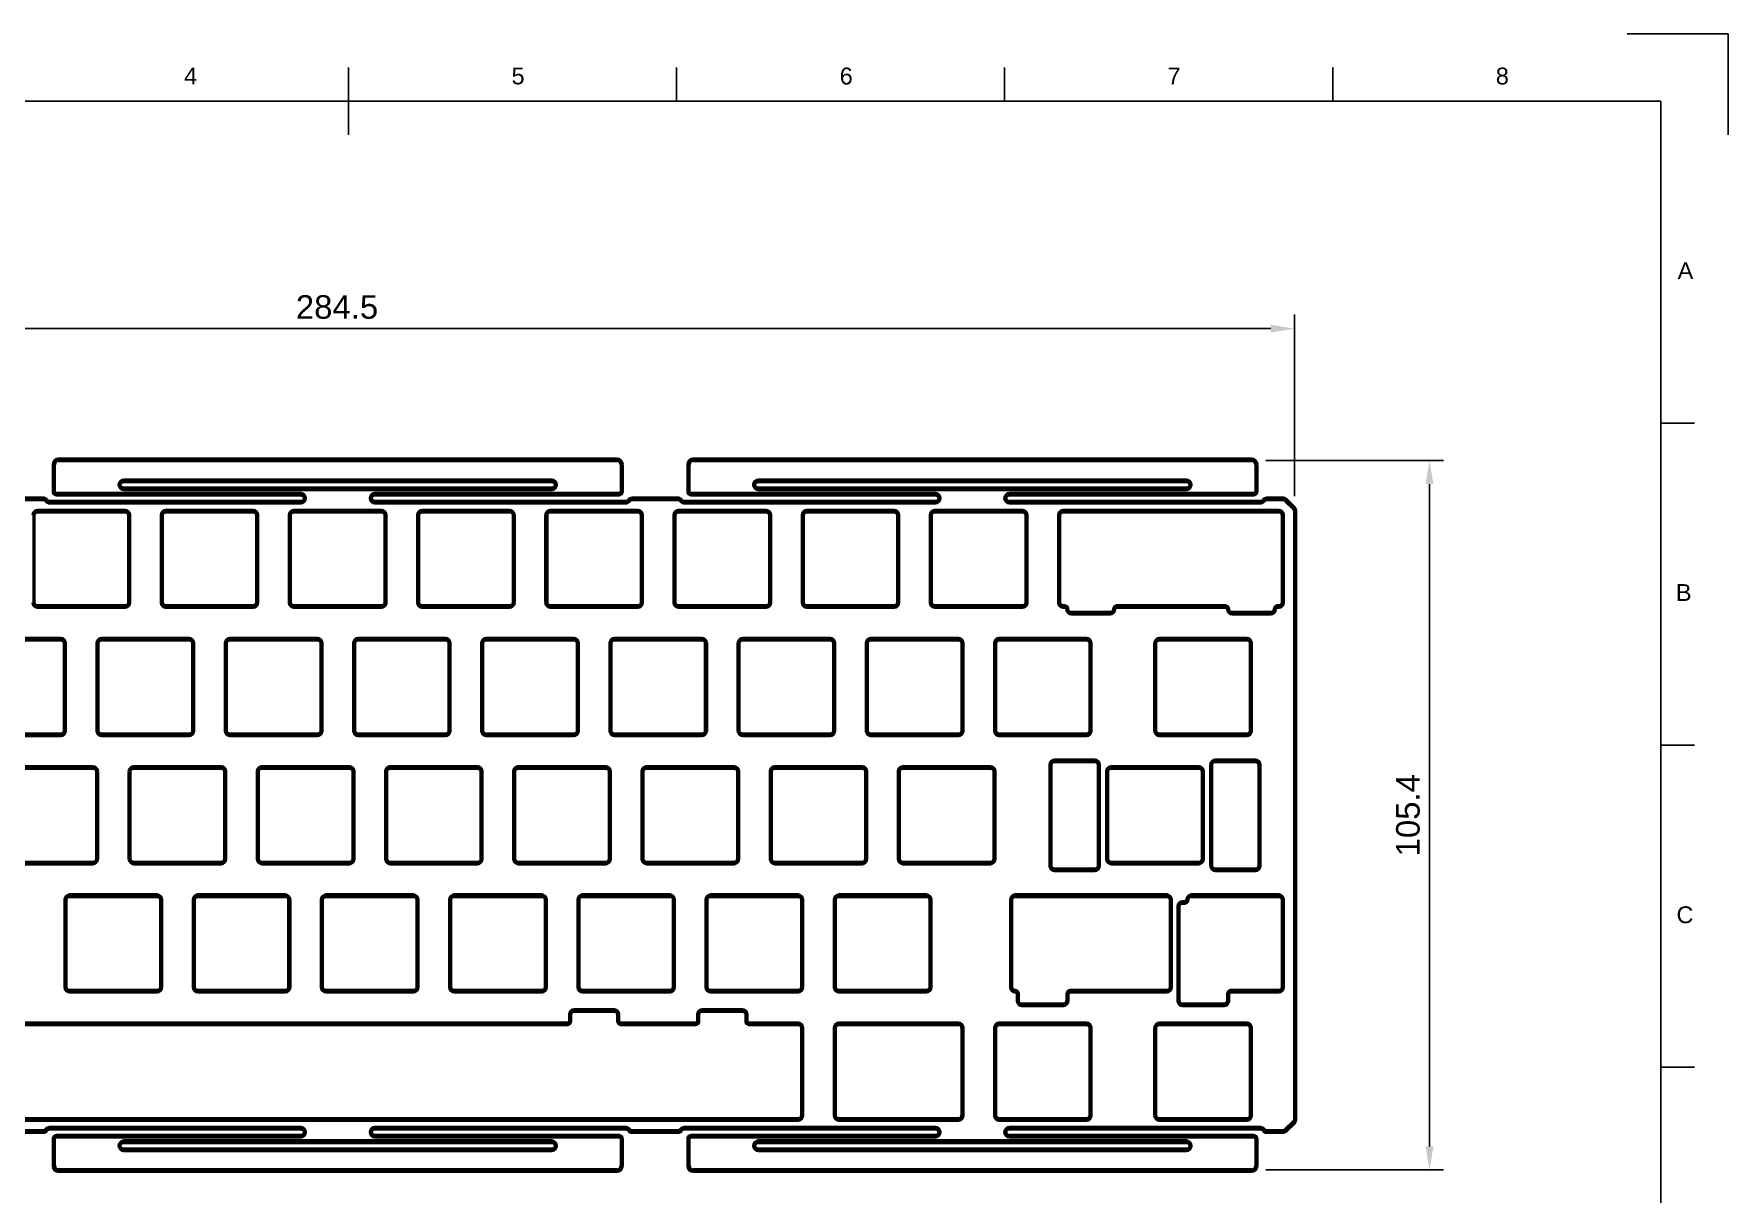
# Model space of a CAD drawing. Header units: millimetres. Extents: x 0 to 420, y 0 to 594.
# Drawn here: x 168.3 to 420, y 421.6 to 594 of the extents above; entities that cross this region are included whole.
import ezdxf

# ---------------------------------------------------------------- set-up
doc = ezdxf.new("R2010")
doc.units = ezdxf.units.MM
doc.header["$LTSCALE"] = 0.75
for name, color, linetype, lineweight in [('BORDER', 7, 'Continuous', 25), ('FD_Dimensions', 7, 'Continuous', 25), ('Visible', 7, 'Continuous', 50)]:
    doc.layers.add(name, color=color, linetype=linetype, lineweight=lineweight)
doc.styles.get("Standard").update_dxf_attribs({"font": 'arial.ttf'})
doc.dimstyles.new('Dim-ISO-25', dxfattribs={"dimtxt": 3.5, "dimasz": 3.5, "dimexe": 2.1, "dimexo": 2.1, "dimgap": 1.4, "dimtad": 1, "dimdsep": 46, "dimtxsty": 'Standard', "dimcen": 0, "dimazin": 2, "dimtp": 0.1, "dimtm": 0.1, "dimtfac": 0.714286, "dimtmove": 0, "dimatfit": 3, "dimfxl": 1, "dimarcsym": 0})

# ---------------------------------------------------------------- blocks, each defined once
blk = doc.blocks.new('ISO_A2(P)_SHEET')
for p, q in [((420, 594), (405, 594)), ((420, 594), (420, 579)), ((215, 579), (215, 589)), ((263.75, 584), (263.75, 589)), ((312.5, 584), (312.5, 589)), ((361.25, 584), (361.25, 589)), ((20, 584), (410, 584)), ((410, 584), (410, 10)), ((410, 536.17), (415, 536.17)), ((410, 488.33), (415, 488.33)), ((410, 440.5), (415, 440.5))]:
    blk.add_line(p, q)
for s, p in [('4', (190.58, 586.5)), ('5', (239.23, 586.5)), ('6', (287.99, 586.49)), ('7', (336.71, 586.5)), ('8', (385.48, 586.49)), ('A', (412.5, 557.58)), ('B', (412.24, 509.75)), ('C', (412.33, 461.87))]:
    blk.add_text(s, height=2.5).set_placement(p)
blk = doc.blocks.new('*D8')
at = {"layer": 'Defpoints', "color": 0, "transparency": 16777216}
for p in [(349.2, 530.61), (349.2, 425.21), (375.63, 425.21)]:
    blk.add_point(p, dxfattribs=at)
at = {"layer": 'FD_Dimensions', "color": 0, "lineweight": -2, "transparency": 16777216}
for p, q in [((351.3, 530.61), (377.73, 530.61)), ((375.63, 527.11), (375.63, 428.71)), ((351.3, 425.21), (377.73, 425.21))]:
    blk.add_line(p, q, dxfattribs=at)
at = {"layer": 'FD_Dimensions', "color": 0, "transparency": 16777216}
for points in [[(375.04, 527.11), (376.21, 527.11), (375.63, 530.61)], [(375.04, 428.71), (376.21, 428.71), (375.63, 425.21)]]:
    blk.add_solid(points, dxfattribs=at)
at = {"layer": 'FD_Dimensions', "color": 0, "transparency": 16777216, "insert": (372.44, 477.91), "char_height": 3.5, "attachment_point": 5, "rotation": 90}
blk.add_mtext('105.4', dxfattribs=at)
blk = doc.blocks.new('*D9')
at = {"layer": 'Defpoints', "color": 0, "transparency": 16777216}
for p in [(71.05, 550.21), (71.05, 523.2), (355.55, 523.2)]:
    blk.add_point(p, dxfattribs=at)
at = {"layer": 'FD_Dimensions', "color": 0, "lineweight": -2, "transparency": 16777216}
for p, q in [((71.05, 525.3), (71.05, 552.31)), ((355.55, 525.3), (355.55, 552.31)), ((352.05, 550.21), (74.55, 550.21))]:
    blk.add_line(p, q, dxfattribs=at)
at = {"layer": 'FD_Dimensions', "color": 0, "transparency": 16777216}
for points in [[(74.55, 550.79), (74.55, 549.63), (71.05, 550.21)], [(352.05, 550.79), (352.05, 549.63), (355.55, 550.21)]]:
    blk.add_solid(points, dxfattribs=at)
at = {"layer": 'FD_Dimensions', "color": 0, "transparency": 16777216, "insert": (213.3, 553.4), "char_height": 3.5, "attachment_point": 5}
blk.add_mtext('284.5', dxfattribs=at)

msp = doc.modelspace()

# ---------------------------------------------------------------- linework, layer by layer
at = {"layer": 'Visible'}
for p, q in [((171.102, 530.009), (171.102, 526.009)), ((171.302, 526.009), (171.302, 530.009)), ((254.902, 530.809), (171.902, 530.809)), ((171.902, 530.609), (254.902, 530.609)), ((255.502, 530.009), (255.502, 526.009)), ((255.702, 526.009), (255.702, 530.009)), ((265.403, 530.009), (265.403, 526.009)), ((265.603, 526.009), (265.603, 530.009)), ((349.202, 530.809), (266.203, 530.809)), ((266.203, 530.609), (349.202, 530.609)), ((349.802, 530.009), (349.802, 526.009)), ((350.002, 526.009), (350.002, 530.009)), ((245.202, 527.709), (181.602, 527.709)), ((181.602, 527.509), (245.202, 527.509)), ((245.202, 526.509), (181.602, 526.509)), ((181.602, 526.309), (245.202, 526.309)), ((339.502, 527.709), (275.903, 527.709)), ((275.903, 527.509), (339.502, 527.509)), ((339.502, 526.509), (275.903, 526.509)), ((275.903, 526.309), (339.502, 526.309)), ((169.736, 525.009), (162.767, 525.009)), ((162.767, 524.809), (169.736, 524.809)), ((207.902, 524.509), (170.602, 524.509)), ((170.602, 524.309), (207.902, 524.309)), ((207.902, 525.709), (171.602, 525.709)), ((171.602, 525.509), (207.902, 525.509)), ((255.202, 525.709), (218.902, 525.709)), ((218.902, 525.509), (255.202, 525.509)), ((256.202, 524.509), (218.902, 524.509)), ((218.902, 524.309), (256.202, 524.309)), ((264.037, 525.009), (257.068, 525.009)), ((257.068, 524.809), (264.037, 524.809)), ((302.203, 524.509), (264.903, 524.509)), ((264.903, 524.309), (302.203, 524.309)), ((302.203, 525.709), (265.903, 525.709)), ((265.903, 525.509), (302.203, 525.509)), ((349.502, 525.709), (313.203, 525.709)), ((313.203, 525.509), (349.502, 525.509)), ((350.502, 524.509), (313.203, 524.509)), ((313.203, 524.309), (350.502, 524.309)), ((353.945, 525.009), (351.369, 525.009)), ((351.369, 524.809), (353.945, 524.809)), ((354.157, 524.721), (355.464, 523.414)), ((355.605, 523.555), (354.298, 524.863)), ((168.302, 509.509), (168.302, 522.509)), ((181.802, 523.209), (168.802, 523.209)), ((168.802, 523.009), (181.802, 523.009)), ((182.302, 522.509), (182.302, 509.509)), ((182.502, 509.509), (182.502, 522.509)), ((187.152, 522.509), (187.152, 509.509)), ((187.352, 509.509), (187.352, 522.509)), ((200.852, 523.209), (187.852, 523.209)), ((187.852, 523.009), (200.852, 523.009)), ((201.352, 522.509), (201.352, 509.509)), ((201.552, 509.509), (201.552, 522.509)), ((206.202, 522.509), (206.202, 509.509)), ((206.402, 509.509), (206.402, 522.509)), ((219.902, 523.209), (206.902, 523.209)), ((206.902, 523.009), (219.902, 523.009)), ((220.402, 522.509), (220.402, 509.509)), ((220.602, 509.509), (220.602, 522.509)), ((225.252, 522.509), (225.252, 509.509)), ((225.452, 509.509), (225.452, 522.509)), ((238.952, 523.209), (225.952, 523.209)), ((225.952, 523.009), (238.952, 523.009)), ((239.452, 522.509), (239.452, 509.509)), ((239.652, 509.509), (239.652, 522.509)), ((244.302, 522.509), (244.302, 509.509)), ((244.502, 509.509), (244.502, 522.509)), ((258.002, 523.209), (245.002, 523.209)), ((245.002, 523.009), (258.002, 523.009)), ((258.502, 522.509), (258.502, 509.509)), ((258.702, 509.509), (258.702, 522.509)), ((263.352, 522.509), (263.352, 509.509)), ((263.552, 509.509), (263.552, 522.509)), ((277.052, 523.209), (264.052, 523.209)), ((264.052, 523.009), (277.052, 523.009)), ((277.552, 522.509), (277.552, 509.509)), ((277.752, 509.509), (277.752, 522.509)), ((282.402, 522.509), (282.402, 509.509)), ((282.602, 509.509), (282.602, 522.509)), ((296.102, 523.209), (283.102, 523.209)), ((283.102, 523.009), (296.102, 523.009)), ((296.602, 522.509), (296.602, 509.509)), ((296.802, 509.509), (296.802, 522.509)), ((301.452, 522.509), (301.452, 509.509)), ((301.652, 509.509), (301.652, 522.509)), ((315.152, 523.209), (302.152, 523.209)), ((302.152, 523.009), (315.152, 523.009)), ((315.652, 522.509), (315.652, 509.509)), ((315.852, 509.509), (315.852, 522.509)), ((320.502, 522.509), (320.502, 509.509)), ((320.702, 509.509), (320.702, 522.509)), ((353.252, 523.209), (321.202, 523.209)), ((321.202, 523.009), (353.252, 523.009)), ((353.752, 522.509), (353.752, 509.509)), ((353.952, 509.509), (353.952, 522.509)), ((355.552, 523.202), (355.552, 432.616)), ((355.752, 432.616), (355.752, 523.202)), ((181.802, 509.009), (168.802, 509.009)), ((168.802, 508.809), (181.802, 508.809)), ((200.852, 509.009), (187.852, 509.009)), ((187.852, 508.809), (200.852, 508.809)), ((219.902, 509.009), (206.902, 509.009)), ((206.902, 508.809), (219.902, 508.809)), ((238.952, 509.009), (225.952, 509.009)), ((225.952, 508.809), (238.952, 508.809)), ((258.002, 509.009), (245.002, 509.009)), ((245.002, 508.809), (258.002, 508.809)), ((277.052, 509.009), (264.052, 509.009)), ((264.052, 508.809), (277.052, 508.809)), ((296.102, 509.009), (283.102, 509.009)), ((283.102, 508.809), (296.102, 508.809)), ((315.152, 509.009), (302.152, 509.009)), ((302.152, 508.809), (315.152, 508.809)), ((321.414, 509.009), (321.202, 509.009)), ((321.202, 508.809), (321.414, 508.809)), ((345.29, 509.009), (329.164, 509.009)), ((329.164, 508.809), (345.29, 508.809)), ((353.252, 509.009), (353.04, 509.009)), ((353.04, 508.809), (353.252, 508.809)), ((328.164, 508.009), (322.414, 508.009)), ((322.414, 507.809), (328.164, 507.809)), ((352.04, 508.009), (346.29, 508.009)), ((346.29, 507.809), (352.04, 507.809)), ((172.277, 504.159), (159.277, 504.159)), ((159.277, 503.959), (172.277, 503.959)), ((191.327, 504.159), (178.327, 504.159)), ((178.327, 503.959), (191.327, 503.959)), ((210.377, 504.159), (197.377, 504.159)), ((197.377, 503.959), (210.377, 503.959)), ((229.427, 504.159), (216.427, 504.159)), ((216.427, 503.959), (229.427, 503.959)), ((248.477, 504.159), (235.477, 504.159)), ((235.477, 503.959), (248.477, 503.959)), ((267.527, 504.159), (254.527, 504.159)), ((254.527, 503.959), (267.527, 503.959)), ((286.577, 504.159), (273.577, 504.159)), ((273.577, 503.959), (286.577, 503.959)), ((305.627, 504.159), (292.627, 504.159)), ((292.627, 503.959), (305.627, 503.959)), ((324.677, 504.159), (311.677, 504.159)), ((311.677, 503.959), (324.677, 503.959)), ((348.489, 504.159), (335.489, 504.159)), ((335.489, 503.959), (348.489, 503.959)), ((172.777, 503.459), (172.777, 490.459)), ((172.977, 490.459), (172.977, 503.459)), ((177.627, 503.459), (177.627, 490.459)), ((177.827, 490.459), (177.827, 503.459)), ((191.827, 503.459), (191.827, 490.459)), ((192.027, 490.459), (192.027, 503.459)), ((196.677, 503.459), (196.677, 490.459)), ((196.877, 490.459), (196.877, 503.459)), ((210.877, 503.459), (210.877, 490.459)), ((211.077, 490.459), (211.077, 503.459)), ((215.727, 503.459), (215.727, 490.459)), ((215.927, 490.459), (215.927, 503.459)), ((229.927, 503.459), (229.927, 490.459)), ((230.127, 490.459), (230.127, 503.459)), ((234.777, 503.459), (234.777, 490.459)), ((234.977, 490.459), (234.977, 503.459)), ((248.977, 503.459), (248.977, 490.459)), ((249.177, 490.459), (249.177, 503.459)), ((253.827, 503.459), (253.827, 490.459)), ((254.027, 490.459), (254.027, 503.459)), ((268.027, 503.459), (268.027, 490.459)), ((268.227, 490.459), (268.227, 503.459)), ((272.877, 503.459), (272.877, 490.459)), ((273.077, 490.459), (273.077, 503.459)), ((287.077, 503.459), (287.077, 490.459)), ((287.277, 490.459), (287.277, 503.459)), ((291.927, 503.459), (291.927, 490.459)), ((292.127, 490.459), (292.127, 503.459)), ((306.127, 503.459), (306.127, 490.459)), ((306.327, 490.459), (306.327, 503.459)), ((310.977, 503.459), (310.977, 490.459)), ((311.177, 490.459), (311.177, 503.459)), ((325.177, 503.459), (325.177, 490.459)), ((325.377, 490.459), (325.377, 503.459)), ((334.789, 503.459), (334.789, 490.459)), ((334.989, 490.459), (334.989, 503.459)), ((348.989, 503.459), (348.989, 490.459)), ((349.189, 490.459), (349.189, 503.459)), ((172.277, 489.959), (159.277, 489.959)), ((159.277, 489.759), (172.277, 489.759)), ((191.327, 489.959), (178.327, 489.959)), ((178.327, 489.759), (191.327, 489.759)), ((210.377, 489.959), (197.377, 489.959)), ((197.377, 489.759), (210.377, 489.759)), ((229.427, 489.959), (216.427, 489.959)), ((216.427, 489.759), (229.427, 489.759)), ((248.477, 489.959), (235.477, 489.959)), ((235.477, 489.759), (248.477, 489.759)), ((267.527, 489.959), (254.527, 489.959)), ((254.527, 489.759), (267.527, 489.759)), ((286.577, 489.959), (273.577, 489.959)), ((273.577, 489.759), (286.577, 489.759)), ((305.627, 489.959), (292.627, 489.959)), ((292.627, 489.759), (305.627, 489.759)), ((324.677, 489.959), (311.677, 489.959)), ((311.677, 489.759), (324.677, 489.759)), ((348.489, 489.959), (335.489, 489.959)), ((335.489, 489.759), (348.489, 489.759)), ((325.883, 486.109), (319.933, 486.109)), ((319.933, 485.909), (325.883, 485.909)), ((349.759, 486.109), (343.809, 486.109)), ((343.809, 485.909), (349.759, 485.909)), ((177.039, 485.109), (164.039, 485.109)), ((164.039, 484.909), (177.039, 484.909)), ((177.539, 484.409), (177.539, 471.409)), ((177.739, 471.409), (177.739, 484.409)), ((182.389, 484.409), (182.389, 471.409)), ((182.589, 471.409), (182.589, 484.409)), ((196.089, 485.109), (183.089, 485.109)), ((183.089, 484.909), (196.089, 484.909)), ((196.589, 484.409), (196.589, 471.409)), ((196.789, 471.409), (196.789, 484.409)), ((201.439, 484.409), (201.439, 471.409)), ((201.639, 471.409), (201.639, 484.409)), ((215.139, 485.109), (202.139, 485.109)), ((202.139, 484.909), (215.139, 484.909)), ((215.639, 484.409), (215.639, 471.409)), ((215.839, 471.409), (215.839, 484.409)), ((220.489, 484.409), (220.489, 471.409)), ((220.689, 471.409), (220.689, 484.409)), ((234.189, 485.109), (221.189, 485.109)), ((221.189, 484.909), (234.189, 484.909)), ((234.689, 484.409), (234.689, 471.409)), ((234.889, 471.409), (234.889, 484.409)), ((239.539, 484.409), (239.539, 471.409)), ((239.739, 471.409), (239.739, 484.409)), ((253.239, 485.109), (240.239, 485.109)), ((240.239, 484.909), (253.239, 484.909)), ((253.739, 484.409), (253.739, 471.409)), ((253.939, 471.409), (253.939, 484.409)), ((258.589, 484.409), (258.589, 471.409)), ((258.789, 471.409), (258.789, 484.409)), ((272.289, 485.109), (259.289, 485.109)), ((259.289, 484.909), (272.289, 484.909)), ((272.789, 484.409), (272.789, 471.409)), ((272.989, 471.409), (272.989, 484.409)), ((277.639, 484.409), (277.639, 471.409)), ((277.839, 471.409), (277.839, 484.409)), ((291.339, 485.109), (278.339, 485.109)), ((278.339, 484.909), (291.339, 484.909)), ((291.839, 484.409), (291.839, 471.409)), ((292.039, 471.409), (292.039, 484.409)), ((296.689, 484.409), (296.689, 471.409)), ((296.889, 471.409), (296.889, 484.409)), ((310.389, 485.109), (297.389, 485.109)), ((297.389, 484.909), (310.389, 484.909)), ((310.889, 484.409), (310.889, 471.409)), ((311.089, 471.409), (311.089, 484.409)), ((319.233, 485.409), (319.233, 470.409)), ((319.433, 470.409), (319.433, 485.409)), ((326.383, 485.409), (326.383, 470.409)), ((326.583, 470.409), (326.583, 485.409)), ((327.646, 484.409), (327.646, 471.409)), ((327.846, 471.409), (327.846, 484.409)), ((341.346, 485.109), (328.346, 485.109)), ((328.346, 484.909), (341.346, 484.909)), ((341.846, 484.409), (341.846, 471.409)), ((342.046, 471.409), (342.046, 484.409)), ((343.109, 485.409), (343.109, 470.409)), ((343.309, 470.409), (343.309, 485.409)), ((350.259, 485.409), (350.259, 470.409)), ((350.459, 470.409), (350.459, 485.409)), ((177.039, 470.909), (164.039, 470.909)), ((196.089, 470.909), (183.089, 470.909)), ((215.139, 470.909), (202.139, 470.909)), ((234.189, 470.909), (221.189, 470.909)), ((253.239, 470.909), (240.239, 470.909)), ((272.289, 470.909), (259.289, 470.909)), ((291.339, 470.909), (278.339, 470.909)), ((310.389, 470.909), (297.389, 470.909)), ((341.346, 470.909), (328.346, 470.909)), ((164.039, 470.709), (177.039, 470.709)), ((183.089, 470.709), (196.089, 470.709)), ((202.139, 470.709), (215.139, 470.709)), ((221.189, 470.709), (234.189, 470.709)), ((240.239, 470.709), (253.239, 470.709)), ((259.289, 470.709), (272.289, 470.709)), ((278.339, 470.709), (291.339, 470.709)), ((297.389, 470.709), (310.389, 470.709)), ((325.883, 469.909), (319.933, 469.909)), ((319.933, 469.709), (325.883, 469.709)), ((328.346, 470.709), (341.346, 470.709)), ((349.759, 469.909), (343.809, 469.909)), ((343.809, 469.709), (349.759, 469.709)), ((186.564, 466.059), (173.564, 466.059)), ((173.564, 465.859), (186.564, 465.859)), ((205.614, 466.059), (192.614, 466.059)), ((192.614, 465.859), (205.614, 465.859)), ((224.664, 466.059), (211.664, 466.059)), ((211.664, 465.859), (224.664, 465.859)), ((243.714, 466.059), (230.714, 466.059)), ((230.714, 465.859), (243.714, 465.859)), ((262.764, 466.059), (249.764, 466.059)), ((249.764, 465.859), (262.764, 465.859)), ((281.814, 466.059), (268.814, 466.059)), ((268.814, 465.859), (281.814, 465.859)), ((300.864, 466.059), (287.864, 466.059)), ((287.864, 465.859), (300.864, 465.859)), ((336.583, 466.059), (314.058, 466.059)), ((314.058, 465.859), (336.583, 465.859)), ((353.252, 466.059), (340.252, 466.059)), ((340.252, 465.859), (353.252, 465.859)), ((172.864, 465.359), (172.864, 452.359)), ((173.064, 452.359), (173.064, 465.359)), ((187.064, 465.359), (187.064, 452.359)), ((187.264, 452.359), (187.264, 465.359)), ((191.914, 465.359), (191.914, 452.359)), ((192.114, 452.359), (192.114, 465.359)), ((206.114, 465.359), (206.114, 452.359)), ((206.314, 452.359), (206.314, 465.359)), ((210.964, 465.359), (210.964, 452.359)), ((211.164, 452.359), (211.164, 465.359)), ((225.164, 465.359), (225.164, 452.359)), ((225.364, 452.359), (225.364, 465.359)), ((230.014, 465.359), (230.014, 452.359)), ((230.214, 452.359), (230.214, 465.359)), ((244.214, 465.359), (244.214, 452.359)), ((244.414, 452.359), (244.414, 465.359)), ((249.064, 465.359), (249.064, 452.359)), ((249.264, 452.359), (249.264, 465.359)), ((263.264, 465.359), (263.264, 452.359)), ((263.464, 452.359), (263.464, 465.359)), ((268.114, 465.359), (268.114, 452.359)), ((268.314, 452.359), (268.314, 465.359)), ((282.314, 465.359), (282.314, 452.359)), ((282.514, 452.359), (282.514, 465.359)), ((287.164, 465.359), (287.164, 452.359)), ((287.364, 452.359), (287.364, 465.359)), ((301.364, 465.359), (301.364, 452.359)), ((301.564, 452.359), (301.564, 465.359)), ((313.358, 465.359), (313.358, 452.359)), ((313.558, 452.359), (313.558, 465.359)), ((337.083, 465.359), (337.083, 452.359)), ((337.283, 452.359), (337.283, 465.359)), ((338.221, 464.359), (338.221, 450.359)), ((338.421, 450.359), (338.421, 464.359)), ((339.252, 465.059), (338.921, 465.059)), ((338.921, 464.859), (339.252, 464.859)), ((353.752, 465.359), (353.752, 452.359)), ((353.952, 452.359), (353.952, 465.359)), ((186.564, 451.859), (173.564, 451.859)), ((173.564, 451.659), (186.564, 451.659)), ((205.614, 451.859), (192.614, 451.859)), ((192.614, 451.659), (205.614, 451.659)), ((224.664, 451.859), (211.664, 451.859)), ((211.664, 451.659), (224.664, 451.659)), ((243.714, 451.859), (230.714, 451.859)), ((230.714, 451.659), (243.714, 451.659)), ((262.764, 451.859), (249.764, 451.859)), ((249.764, 451.659), (262.764, 451.659)), ((281.814, 451.859), (268.814, 451.859)), ((268.814, 451.659), (281.814, 451.659)), ((300.864, 451.859), (287.864, 451.859)), ((287.864, 451.659), (300.864, 451.659)), ((314.345, 451.359), (314.345, 450.359)), ((314.545, 450.359), (314.545, 451.359)), ((321.745, 451.359), (321.745, 450.359)), ((321.945, 450.359), (321.945, 451.359)), ((336.583, 451.859), (322.245, 451.859)), ((322.245, 451.659), (336.583, 451.659)), ((345.621, 451.359), (345.621, 450.359)), ((345.821, 450.359), (345.821, 451.359)), ((353.252, 451.859), (346.121, 451.859)), ((346.121, 451.659), (353.252, 451.659)), ((247.827, 448.309), (247.827, 447.309)), ((248.027, 447.309), (248.027, 448.309)), ((254.477, 449.009), (248.527, 449.009)), ((248.527, 448.809), (254.477, 448.809)), ((254.977, 448.309), (254.977, 447.309)), ((255.177, 447.309), (255.177, 448.309)), ((266.877, 448.309), (266.877, 447.309)), ((267.077, 447.309), (267.077, 448.309)), ((273.527, 449.009), (267.577, 449.009)), ((267.577, 448.809), (273.527, 448.809)), ((274.027, 448.309), (274.027, 447.309)), ((274.227, 447.309), (274.227, 448.309)), ((321.245, 449.859), (315.045, 449.859)), ((315.045, 449.659), (321.245, 449.659)), ((345.121, 449.859), (338.921, 449.859)), ((338.921, 449.659), (345.121, 449.659)), ((247.527, 447.009), (160.227, 447.009)), ((160.227, 446.809), (247.527, 446.809)), ((266.577, 447.009), (255.477, 447.009)), ((255.477, 446.809), (266.577, 446.809)), ((281.814, 447.009), (274.527, 447.009)), ((274.527, 446.809), (281.814, 446.809)), ((282.314, 446.309), (282.314, 433.309)), ((282.514, 433.309), (282.514, 446.309)), ((287.164, 446.309), (287.164, 433.309)), ((287.364, 433.309), (287.364, 446.309)), ((305.627, 447.009), (287.864, 447.009)), ((287.864, 446.809), (305.627, 446.809)), ((306.127, 446.309), (306.127, 433.309)), ((306.327, 433.309), (306.327, 446.309)), ((310.977, 446.309), (310.977, 433.309)), ((311.177, 433.309), (311.177, 446.309)), ((324.677, 447.009), (311.677, 447.009)), ((311.677, 446.809), (324.677, 446.809)), ((325.177, 446.309), (325.177, 433.309)), ((325.377, 433.309), (325.377, 446.309)), ((334.789, 446.309), (334.789, 433.309)), ((334.989, 433.309), (334.989, 446.309)), ((348.489, 447.009), (335.489, 447.009)), ((335.489, 446.809), (348.489, 446.809)), ((348.989, 446.309), (348.989, 433.309)), ((349.189, 433.309), (349.189, 446.309)), ((281.814, 432.809), (153.277, 432.809)), ((153.277, 432.609), (281.814, 432.609)), ((169.736, 431.009), (162.767, 431.009)), ((162.767, 430.809), (169.736, 430.809)), ((207.902, 431.509), (170.602, 431.509)), ((170.602, 431.309), (207.902, 431.309)), ((256.202, 431.509), (218.902, 431.509)), ((218.902, 431.309), (256.202, 431.309)), ((264.037, 431.009), (257.068, 431.009)), ((257.068, 430.809), (264.037, 430.809)), ((302.203, 431.509), (264.903, 431.509)), ((264.903, 431.309), (302.203, 431.309)), ((305.627, 432.809), (287.864, 432.809)), ((287.864, 432.609), (305.627, 432.609)), ((324.677, 432.809), (311.677, 432.809)), ((311.677, 432.609), (324.677, 432.609)), ((350.502, 431.509), (313.203, 431.509)), ((313.203, 431.309), (350.502, 431.309)), ((348.489, 432.809), (335.489, 432.809)), ((335.489, 432.609), (348.489, 432.609)), ((353.945, 431.009), (351.369, 431.009)), ((351.369, 430.809), (353.945, 430.809)), ((355.464, 432.404), (354.157, 431.097)), ((354.298, 430.955), (355.605, 432.263)), ((171.102, 429.809), (171.102, 425.809)), ((171.302, 425.809), (171.302, 429.809)), ((207.902, 430.309), (171.602, 430.309)), ((171.602, 430.109), (207.902, 430.109)), ((245.202, 429.509), (181.602, 429.509)), ((181.602, 429.309), (245.202, 429.309)), ((245.202, 428.309), (181.602, 428.309)), ((181.602, 428.109), (245.202, 428.109)), ((255.202, 430.309), (218.902, 430.309)), ((218.902, 430.109), (255.202, 430.109)), ((255.502, 429.809), (255.502, 425.809)), ((255.702, 425.809), (255.702, 429.809)), ((265.403, 429.809), (265.403, 425.809)), ((265.603, 425.809), (265.603, 429.809)), ((302.203, 430.309), (265.903, 430.309)), ((265.903, 430.109), (302.203, 430.109)), ((339.502, 429.509), (275.903, 429.509)), ((275.903, 429.309), (339.502, 429.309)), ((339.502, 428.309), (275.903, 428.309)), ((275.903, 428.109), (339.502, 428.109)), ((349.502, 430.309), (313.203, 430.309)), ((313.203, 430.109), (349.502, 430.109)), ((349.802, 429.809), (349.802, 425.809)), ((350.002, 425.809), (350.002, 429.809)), ((254.902, 425.209), (171.902, 425.209)), ((171.902, 425.009), (254.902, 425.009)), ((349.202, 425.209), (266.203, 425.209)), ((266.203, 425.009), (349.202, 425.009))]:
    msp.add_line(p, q, dxfattribs=at)
for centre, radius, start, end in [((171.902, 530.009), 0.8, 90, 180), ((171.902, 530.009), 0.6, 90, 180), ((254.902, 530.009), 0.8, 0, 90), ((254.902, 530.009), 0.6, 0, 90), ((266.203, 530.009), 0.8, 90, 180), ((266.203, 530.009), 0.6, 90, 180), ((349.202, 530.009), 0.8, 0, 90), ((349.202, 530.009), 0.6, 0, 90), ((181.602, 527.009), 0.7, 90, 270), ((245.202, 527.009), 0.7, 270, 90), ((275.903, 527.009), 0.7, 90, 270), ((339.502, 527.009), 0.7, 270, 90), ((169.736, 524.509), 0.5, 30, 90), ((170.602, 525.009), 0.7, 210, 270), ((171.602, 526.009), 0.5, 180, 270), ((207.902, 525.009), 0.7, 270, 90), ((218.902, 525.009), 0.7, 90, 270), ((255.202, 526.009), 0.5, 270, 0), ((256.202, 525.009), 0.7, 270, 330), ((257.068, 524.509), 0.5, 90, 150), ((264.037, 524.509), 0.5, 30, 90), ((264.903, 525.009), 0.7, 210, 270), ((265.903, 526.009), 0.5, 180, 270), ((302.203, 525.009), 0.7, 270, 90), ((313.203, 525.009), 0.7, 90, 270), ((349.502, 526.009), 0.5, 270, 0), ((350.502, 525.009), 0.7, 270, 330), ((351.369, 524.509), 0.5, 90, 150), ((353.945, 524.509), 0.5, 45, 90), ((353.945, 524.509), 0.3, 45, 90), ((168.802, 522.509), 0.7, 90, 180), ((181.802, 522.509), 0.7, 0, 90), ((187.852, 522.509), 0.7, 90, 180), ((200.852, 522.509), 0.7, 0, 90), ((206.902, 522.509), 0.7, 90, 180), ((219.902, 522.509), 0.7, 0, 90), ((225.952, 522.509), 0.7, 90, 180), ((238.952, 522.509), 0.7, 0, 90), ((245.002, 522.509), 0.7, 90, 180), ((258.002, 522.509), 0.7, 0, 90), ((264.052, 522.509), 0.7, 90, 180), ((277.052, 522.509), 0.7, 0, 90), ((283.102, 522.509), 0.7, 90, 180), ((296.102, 522.509), 0.7, 0, 90), ((302.152, 522.509), 0.7, 90, 180), ((315.152, 522.509), 0.7, 0, 90), ((321.202, 522.509), 0.7, 90, 180), ((353.252, 522.509), 0.7, 0, 90), ((355.252, 523.202), 0.3, 0, 45), ((355.252, 523.202), 0.5, 0, 45), ((168.802, 509.509), 0.7, 180, 270), ((181.802, 509.509), 0.7, 270, 0), ((187.852, 509.509), 0.7, 180, 270), ((200.852, 509.509), 0.7, 270, 0), ((206.902, 509.509), 0.7, 180, 270), ((219.902, 509.509), 0.7, 270, 0), ((225.952, 509.509), 0.7, 180, 270), ((238.952, 509.509), 0.7, 270, 0), ((245.002, 509.509), 0.7, 180, 270), ((258.002, 509.509), 0.7, 270, 0), ((264.052, 509.509), 0.7, 180, 270), ((277.052, 509.509), 0.7, 270, 0), ((283.102, 509.509), 0.7, 180, 270), ((296.102, 509.509), 0.7, 270, 0), ((302.152, 509.509), 0.7, 180, 270), ((315.152, 509.509), 0.7, 270, 0), ((321.202, 509.509), 0.7, 180, 270), ((321.414, 508.509), 0.5, 0, 90), ((329.164, 508.509), 0.5, 90, 180), ((345.29, 508.509), 0.5, 0, 90), ((353.04, 508.509), 0.5, 90, 180), ((353.252, 509.509), 0.7, 270, 0), ((322.414, 508.509), 0.7, 180, 270), ((328.164, 508.509), 0.7, 270, 0), ((346.29, 508.509), 0.7, 180, 270), ((352.04, 508.509), 0.7, 270, 0), ((172.277, 503.459), 0.7, 0, 90), ((178.327, 503.459), 0.7, 90, 180), ((191.327, 503.459), 0.7, 0, 90), ((197.377, 503.459), 0.7, 90, 180), ((210.377, 503.459), 0.7, 0, 90), ((216.427, 503.459), 0.7, 90, 180), ((229.427, 503.459), 0.7, 0, 90), ((235.477, 503.459), 0.7, 90, 180), ((248.477, 503.459), 0.7, 0, 90), ((254.527, 503.459), 0.7, 90, 180), ((267.527, 503.459), 0.7, 0, 90), ((273.577, 503.459), 0.7, 90, 180), ((286.577, 503.459), 0.7, 0, 90), ((292.627, 503.459), 0.7, 90, 180), ((305.627, 503.459), 0.7, 0, 90), ((311.677, 503.459), 0.7, 90, 180), ((324.677, 503.459), 0.7, 0, 90), ((335.489, 503.459), 0.7, 90, 180), ((348.489, 503.459), 0.7, 0, 90), ((172.277, 490.459), 0.7, 270, 0), ((178.327, 490.459), 0.7, 180, 270), ((191.327, 490.459), 0.7, 270, 0), ((197.377, 490.459), 0.7, 180, 270), ((210.377, 490.459), 0.7, 270, 0), ((216.427, 490.459), 0.7, 180, 270), ((229.427, 490.459), 0.7, 270, 0), ((235.477, 490.459), 0.7, 180, 270), ((248.477, 490.459), 0.7, 270, 0), ((254.527, 490.459), 0.7, 180, 270), ((267.527, 490.459), 0.7, 270, 0), ((273.577, 490.459), 0.7, 180, 270), ((286.577, 490.459), 0.7, 270, 0), ((292.627, 490.459), 0.7, 180, 270), ((305.627, 490.459), 0.7, 270, 0), ((311.677, 490.459), 0.7, 180, 270), ((324.677, 490.459), 0.7, 270, 0), ((335.489, 490.459), 0.7, 180, 270), ((348.489, 490.459), 0.7, 270, 0), ((319.933, 485.409), 0.7, 90, 180), ((325.883, 485.409), 0.7, 0, 90), ((343.809, 485.409), 0.7, 90, 180), ((349.759, 485.409), 0.7, 0, 90), ((177.039, 484.409), 0.7, 0, 90), ((183.089, 484.409), 0.7, 90, 180), ((196.089, 484.409), 0.7, 0, 90), ((202.139, 484.409), 0.7, 90, 180), ((215.139, 484.409), 0.7, 0, 90), ((221.189, 484.409), 0.7, 90, 180), ((234.189, 484.409), 0.7, 0, 90), ((240.239, 484.409), 0.7, 90, 180), ((253.239, 484.409), 0.7, 0, 90), ((259.289, 484.409), 0.7, 90, 180), ((272.289, 484.409), 0.7, 0, 90), ((278.339, 484.409), 0.7, 90, 180), ((291.339, 484.409), 0.7, 0, 90), ((297.389, 484.409), 0.7, 90, 180), ((310.389, 484.409), 0.7, 0, 90), ((328.346, 484.409), 0.7, 90, 180), ((341.346, 484.409), 0.7, 0, 90), ((177.039, 471.409), 0.7, 270, 0), ((183.089, 471.409), 0.7, 180, 270), ((196.089, 471.409), 0.7, 270, 0), ((202.139, 471.409), 0.7, 180, 270), ((215.139, 471.409), 0.7, 270, 0), ((221.189, 471.409), 0.7, 180, 270), ((234.189, 471.409), 0.7, 270, 0), ((240.239, 471.409), 0.7, 180, 270), ((253.239, 471.409), 0.7, 270, 0), ((259.289, 471.409), 0.7, 180, 270), ((272.289, 471.409), 0.7, 270, 0), ((278.339, 471.409), 0.7, 180, 270), ((291.339, 471.409), 0.7, 270, 0), ((297.389, 471.409), 0.7, 180, 270), ((310.389, 471.409), 0.7, 270, 0), ((328.346, 471.409), 0.7, 180, 270), ((341.346, 471.409), 0.7, 270, 0), ((319.933, 470.409), 0.7, 180, 270), ((325.883, 470.409), 0.7, 270, 0), ((343.809, 470.409), 0.7, 180, 270), ((349.759, 470.409), 0.7, 270, 0), ((173.564, 465.359), 0.7, 90, 180), ((186.564, 465.359), 0.7, 0, 90), ((192.614, 465.359), 0.7, 90, 180), ((205.614, 465.359), 0.7, 0, 90), ((211.664, 465.359), 0.7, 90, 180), ((224.664, 465.359), 0.7, 0, 90), ((230.714, 465.359), 0.7, 90, 180), ((243.714, 465.359), 0.7, 0, 90), ((249.764, 465.359), 0.7, 90, 180), ((262.764, 465.359), 0.7, 0, 90), ((268.814, 465.359), 0.7, 90, 180), ((281.814, 465.359), 0.7, 0, 90), ((287.864, 465.359), 0.7, 90, 180), ((300.864, 465.359), 0.7, 0, 90), ((314.058, 465.359), 0.7, 90, 180), ((336.583, 465.359), 0.7, 0, 90), ((340.252, 465.359), 0.7, 90, 180), ((353.252, 465.359), 0.7, 0, 90), ((338.921, 464.359), 0.7, 90, 180), ((339.252, 465.359), 0.5, 270, 0), ((173.564, 452.359), 0.7, 180, 270), ((186.564, 452.359), 0.7, 270, 0), ((192.614, 452.359), 0.7, 180, 270), ((205.614, 452.359), 0.7, 270, 0), ((211.664, 452.359), 0.7, 180, 270), ((224.664, 452.359), 0.7, 270, 0), ((230.714, 452.359), 0.7, 180, 270), ((243.714, 452.359), 0.7, 270, 0), ((249.764, 452.359), 0.7, 180, 270), ((262.764, 452.359), 0.7, 270, 0), ((268.814, 452.359), 0.7, 180, 270), ((281.814, 452.359), 0.7, 270, 0), ((287.864, 452.359), 0.7, 180, 270), ((300.864, 452.359), 0.7, 270, 0), ((314.058, 452.359), 0.7, 180, 269.25513), ((314.045, 451.359), 0.5, 0, 89.25513), ((322.245, 451.359), 0.5, 90, 180), ((336.583, 452.359), 0.7, 270, 0), ((346.121, 451.359), 0.5, 90, 180), ((353.252, 452.359), 0.7, 270, 0), ((248.527, 448.309), 0.7, 90, 180), ((254.477, 448.309), 0.7, 0, 90), ((267.577, 448.309), 0.7, 90, 180), ((273.527, 448.309), 0.7, 0, 90), ((315.045, 450.359), 0.7, 180, 270), ((321.245, 450.359), 0.7, 270, 0), ((338.921, 450.359), 0.7, 180, 270), ((345.121, 450.359), 0.7, 270, 0), ((247.527, 447.309), 0.5, 270, 0), ((255.477, 447.309), 0.5, 180, 270), ((266.577, 447.309), 0.5, 270, 0), ((274.527, 447.309), 0.5, 180, 270), ((281.814, 446.309), 0.7, 0, 90), ((287.864, 446.309), 0.7, 90, 180), ((305.627, 446.309), 0.7, 0, 90), ((305.627, 446.309), 0.5, 0, 90), ((311.677, 446.309), 0.7, 90, 180), ((324.677, 446.309), 0.7, 0, 90), ((335.489, 446.309), 0.7, 90, 180), ((348.489, 446.309), 0.7, 0, 90), ((281.814, 433.309), 0.7, 270, 0), ((287.864, 433.309), 0.7, 180, 270), ((305.627, 433.309), 0.5, 270, 0), ((305.627, 433.309), 0.7, 270, 0), ((311.677, 433.309), 0.7, 180, 270), ((324.677, 433.309), 0.7, 270, 0), ((335.489, 433.309), 0.7, 180, 270), ((348.489, 433.309), 0.7, 270, 0), ((169.736, 431.309), 0.5, 270, 330), ((170.602, 430.809), 0.7, 90, 150), ((207.902, 430.809), 0.7, 270, 90), ((218.902, 430.809), 0.7, 90, 270), ((256.202, 430.809), 0.7, 30, 90), ((257.068, 431.309), 0.5, 210, 270), ((264.037, 431.309), 0.5, 270, 330), ((264.903, 430.809), 0.7, 90, 150), ((302.203, 430.809), 0.7, 270, 90), ((313.203, 430.809), 0.7, 90, 270), ((350.502, 430.809), 0.7, 30, 90), ((351.369, 431.309), 0.5, 210, 270), ((353.945, 431.309), 0.3, 270, 315), ((353.945, 431.309), 0.5, 270, 315), ((355.252, 432.616), 0.3, 315, 0), ((355.252, 432.616), 0.5, 315, 0), ((171.602, 429.809), 0.5, 90, 180), ((181.602, 428.809), 0.7, 90, 270), ((245.202, 428.809), 0.7, 270, 90), ((255.202, 429.809), 0.5, 0, 90), ((265.903, 429.809), 0.5, 90, 180), ((275.903, 428.809), 0.7, 90, 270), ((339.502, 428.809), 0.7, 270, 90), ((349.502, 429.809), 0.5, 360, 90), ((171.902, 425.809), 0.8, 180, 270), ((171.902, 425.809), 0.6, 180, 270), ((254.902, 425.809), 0.6, 270, 0), ((254.902, 425.809), 0.8, 270, 0), ((266.203, 425.809), 0.8, 180, 270), ((266.203, 425.809), 0.6, 180, 270), ((349.202, 425.809), 0.6, 270, 0), ((349.202, 425.809), 0.8, 270, 0)]:
    msp.add_arc(centre, radius, start, end, dxfattribs=at)
at = {"layer": 'Visible', "extrusion": (0, 0, -1)}
for centre, radius, start, end in [((-181.602, 527.009), 0.5, 270, 90), ((-245.202, 527.009), 0.5, 90, 270), ((-275.903, 527.009), 0.5, 270, 90), ((-339.502, 527.009), 0.5, 90, 270), ((-169.736, 524.509), 0.3, 90, 150), ((-170.602, 525.009), 0.5, 270, 330), ((-171.602, 526.009), 0.3, 270, 0), ((-207.902, 525.009), 0.5, 90, 270), ((-218.902, 525.009), 0.5, 270, 90), ((-255.202, 526.009), 0.3, 180, 270), ((-256.202, 525.009), 0.5, 210, 270), ((-257.068, 524.509), 0.3, 30, 90), ((-264.037, 524.509), 0.3, 90, 150), ((-264.903, 525.009), 0.5, 270, 330), ((-265.903, 526.009), 0.3, 270, 0), ((-302.203, 525.009), 0.5, 90, 270), ((-313.203, 525.009), 0.5, 270, 90), ((-349.502, 526.009), 0.3, 180, 270), ((-350.502, 525.009), 0.5, 210, 270), ((-351.369, 524.509), 0.3, 30, 90), ((-168.802, 522.509), 0.5, 0, 90), ((-181.802, 522.509), 0.5, 90, 180), ((-187.852, 522.509), 0.5, 0, 90), ((-200.852, 522.509), 0.5, 90, 180), ((-206.902, 522.509), 0.5, 0, 90), ((-219.902, 522.509), 0.5, 90, 180), ((-225.952, 522.509), 0.5, 0, 90), ((-238.952, 522.509), 0.5, 90, 180), ((-245.002, 522.509), 0.5, 0, 90), ((-258.002, 522.509), 0.5, 90, 180), ((-264.052, 522.509), 0.5, 0, 90), ((-277.052, 522.509), 0.5, 90, 180), ((-283.102, 522.509), 0.5, 0, 90), ((-296.102, 522.509), 0.5, 90, 180), ((-302.152, 522.509), 0.5, 0, 90), ((-315.152, 522.509), 0.5, 90, 180), ((-321.202, 522.509), 0.5, 0, 90), ((-353.252, 522.509), 0.5, 90, 180), ((-168.802, 509.509), 0.5, 270, 0), ((-181.802, 509.509), 0.5, 180, 270), ((-187.852, 509.509), 0.5, 270, 0), ((-200.852, 509.509), 0.5, 180, 270), ((-206.902, 509.509), 0.5, 270, 0), ((-219.902, 509.509), 0.5, 180, 270), ((-225.952, 509.509), 0.5, 270, 0), ((-238.952, 509.509), 0.5, 180, 270), ((-245.002, 509.509), 0.5, 270, 0), ((-258.002, 509.509), 0.5, 180, 270), ((-264.052, 509.509), 0.5, 270, 0), ((-277.052, 509.509), 0.5, 180, 270), ((-283.102, 509.509), 0.5, 270, 0), ((-296.102, 509.509), 0.5, 180, 270), ((-302.152, 509.509), 0.5, 270, 0), ((-315.152, 509.509), 0.5, 180, 270), ((-321.202, 509.509), 0.5, 270, 0), ((-321.414, 508.509), 0.3, 90, 180), ((-329.164, 508.509), 0.3, 0, 90), ((-345.29, 508.509), 0.3, 90, 180), ((-353.04, 508.509), 0.3, 0, 90), ((-353.252, 509.509), 0.5, 180, 270), ((-322.414, 508.509), 0.5, 270, 0), ((-328.164, 508.509), 0.5, 180, 270), ((-346.29, 508.509), 0.5, 270, 0), ((-352.04, 508.509), 0.5, 180, 270), ((-172.277, 503.459), 0.5, 90, 180), ((-178.327, 503.459), 0.5, 0, 90), ((-191.327, 503.459), 0.5, 90, 180), ((-197.377, 503.459), 0.5, 0, 90), ((-210.377, 503.459), 0.5, 90, 180), ((-216.427, 503.459), 0.5, 0, 90), ((-229.427, 503.459), 0.5, 90, 180), ((-235.477, 503.459), 0.5, 0, 90), ((-248.477, 503.459), 0.5, 90, 180), ((-254.527, 503.459), 0.5, 0, 90), ((-267.527, 503.459), 0.5, 90, 180), ((-273.577, 503.459), 0.5, 0, 90), ((-286.577, 503.459), 0.5, 90, 180), ((-292.627, 503.459), 0.5, 0, 90), ((-305.627, 503.459), 0.5, 90, 180), ((-311.677, 503.459), 0.5, 0, 90), ((-324.677, 503.459), 0.5, 90, 180), ((-335.489, 503.459), 0.5, 0, 90), ((-348.489, 503.459), 0.5, 90, 180), ((-172.277, 490.459), 0.5, 180, 270), ((-178.327, 490.459), 0.5, 270, 0), ((-191.327, 490.459), 0.5, 180, 270), ((-197.377, 490.459), 0.5, 270, 0), ((-210.377, 490.459), 0.5, 180, 270), ((-216.427, 490.459), 0.5, 270, 0), ((-229.427, 490.459), 0.5, 180, 270), ((-235.477, 490.459), 0.5, 270, 0), ((-248.477, 490.459), 0.5, 180, 270), ((-254.527, 490.459), 0.5, 270, 0), ((-267.527, 490.459), 0.5, 180, 270), ((-273.577, 490.459), 0.5, 270, 0), ((-286.577, 490.459), 0.5, 180, 270), ((-292.627, 490.459), 0.5, 270, 0), ((-305.627, 490.459), 0.5, 180, 270), ((-311.677, 490.459), 0.5, 270, 0), ((-324.677, 490.459), 0.5, 180, 270), ((-335.489, 490.459), 0.5, 270, 0), ((-348.489, 490.459), 0.5, 180, 270), ((-319.933, 485.409), 0.5, 0, 90), ((-325.883, 485.409), 0.5, 90, 180), ((-343.809, 485.409), 0.5, 0, 90), ((-349.759, 485.409), 0.5, 90, 180), ((-177.039, 484.409), 0.5, 90, 180), ((-183.089, 484.409), 0.5, 0, 90), ((-196.089, 484.409), 0.5, 90, 180), ((-202.139, 484.409), 0.5, 0, 90), ((-215.139, 484.409), 0.5, 90, 180), ((-221.189, 484.409), 0.5, 0, 90), ((-234.189, 484.409), 0.5, 90, 180), ((-240.239, 484.409), 0.5, 0, 90), ((-253.239, 484.409), 0.5, 90, 180), ((-259.289, 484.409), 0.5, 0, 90), ((-272.289, 484.409), 0.5, 90, 180), ((-278.339, 484.409), 0.5, 0, 90), ((-291.339, 484.409), 0.5, 90, 180), ((-297.389, 484.409), 0.5, 0, 90), ((-310.389, 484.409), 0.5, 90, 180), ((-328.346, 484.409), 0.5, 0, 90), ((-341.346, 484.409), 0.5, 90, 180), ((-177.039, 471.409), 0.5, 180, 270), ((-183.089, 471.409), 0.5, 270, 0), ((-196.089, 471.409), 0.5, 180, 270), ((-202.139, 471.409), 0.5, 270, 0), ((-215.139, 471.409), 0.5, 180, 270), ((-221.189, 471.409), 0.5, 270, 0), ((-234.189, 471.409), 0.5, 180, 270), ((-240.239, 471.409), 0.5, 270, 0), ((-253.239, 471.409), 0.5, 180, 270), ((-259.289, 471.409), 0.5, 270, 0), ((-272.289, 471.409), 0.5, 180, 270), ((-278.339, 471.409), 0.5, 270, 0), ((-291.339, 471.409), 0.5, 180, 270), ((-297.389, 471.409), 0.5, 270, 0), ((-310.389, 471.409), 0.5, 180, 270), ((-328.346, 471.409), 0.5, 270, 0), ((-341.346, 471.409), 0.5, 180, 270), ((-319.933, 470.409), 0.5, 270, 0), ((-325.883, 470.409), 0.5, 180, 270), ((-343.809, 470.409), 0.5, 270, 0), ((-349.759, 470.409), 0.5, 180, 270), ((-173.564, 465.359), 0.5, 0, 90), ((-186.564, 465.359), 0.5, 90, 180), ((-192.614, 465.359), 0.5, 0, 90), ((-205.614, 465.359), 0.5, 90, 180), ((-211.664, 465.359), 0.5, 0, 90), ((-224.664, 465.359), 0.5, 90, 180), ((-230.714, 465.359), 0.5, 0, 90), ((-243.714, 465.359), 0.5, 90, 180), ((-249.764, 465.359), 0.5, 0, 90), ((-262.764, 465.359), 0.5, 90, 180), ((-268.814, 465.359), 0.5, 0, 90), ((-281.814, 465.359), 0.5, 90, 180), ((-287.864, 465.359), 0.5, 0, 90), ((-300.864, 465.359), 0.5, 90, 180), ((-314.058, 465.359), 0.5, 0, 90), ((-336.583, 465.359), 0.5, 90, 180), ((-340.252, 465.359), 0.5, 0, 90), ((-353.252, 465.359), 0.5, 90, 180), ((-338.921, 464.359), 0.5, 0, 90), ((-339.252, 465.359), 0.3, 180, 270), ((-173.564, 452.359), 0.5, 270, 0), ((-186.564, 452.359), 0.5, 180, 270), ((-192.614, 452.359), 0.5, 270, 0), ((-205.614, 452.359), 0.5, 180, 270), ((-211.664, 452.359), 0.5, 270, 0), ((-224.664, 452.359), 0.5, 180, 270), ((-230.714, 452.359), 0.5, 270, 0), ((-243.714, 452.359), 0.5, 180, 270), ((-249.764, 452.359), 0.5, 270, 0), ((-262.764, 452.359), 0.5, 180, 270), ((-268.814, 452.359), 0.5, 270, 0), ((-281.814, 452.359), 0.5, 180, 270), ((-287.864, 452.359), 0.5, 270, 0), ((-300.864, 452.359), 0.5, 180, 270), ((-314.058, 452.359), 0.5, 270.74487, 0), ((-314.045, 451.359), 0.3, 90.74487, 180), ((-322.245, 451.359), 0.3, 0, 90), ((-336.583, 452.359), 0.5, 180, 270), ((-346.121, 451.359), 0.3, 0, 90), ((-353.252, 452.359), 0.5, 180, 270), ((-248.527, 448.309), 0.5, 0, 90), ((-254.477, 448.309), 0.5, 90, 180), ((-267.577, 448.309), 0.5, 0, 90), ((-273.527, 448.309), 0.5, 90, 180), ((-315.045, 450.359), 0.5, 270, 0), ((-321.245, 450.359), 0.5, 180, 270), ((-338.921, 450.359), 0.5, 270, 0), ((-345.121, 450.359), 0.5, 180, 270), ((-247.527, 447.309), 0.3, 180, 270), ((-255.477, 447.309), 0.3, 270, 0), ((-266.577, 447.309), 0.3, 180, 270), ((-274.527, 447.309), 0.3, 270, 0), ((-281.814, 446.309), 0.5, 90, 180), ((-287.864, 446.309), 0.5, 0, 90), ((-311.677, 446.309), 0.5, 0, 90), ((-324.677, 446.309), 0.5, 90, 180), ((-335.489, 446.309), 0.5, 0, 90), ((-348.489, 446.309), 0.5, 90, 180), ((-281.814, 433.309), 0.5, 180, 270), ((-287.864, 433.309), 0.5, 270, 0), ((-311.677, 433.309), 0.5, 270, 0), ((-324.677, 433.309), 0.5, 180, 270), ((-335.489, 433.309), 0.5, 270, 0), ((-348.489, 433.309), 0.5, 180, 270), ((-169.736, 431.309), 0.3, 210, 270), ((-170.602, 430.809), 0.5, 30, 90), ((-207.902, 430.809), 0.5, 90, 270), ((-218.902, 430.809), 0.5, 270, 90), ((-256.202, 430.809), 0.5, 90, 150), ((-257.068, 431.309), 0.3, 270, 330), ((-264.037, 431.309), 0.3, 210, 270), ((-264.903, 430.809), 0.5, 30, 90), ((-302.203, 430.809), 0.5, 90, 270), ((-313.203, 430.809), 0.5, 270, 90), ((-350.502, 430.809), 0.5, 90, 150), ((-351.369, 431.309), 0.3, 270, 330), ((-171.602, 429.809), 0.3, 360, 90), ((-181.602, 428.809), 0.5, 270, 90), ((-245.202, 428.809), 0.5, 90, 270), ((-255.202, 429.809), 0.3, 90, 180), ((-265.903, 429.809), 0.3, 0, 90), ((-275.903, 428.809), 0.5, 270, 90), ((-339.502, 428.809), 0.5, 90, 270), ((-349.502, 429.809), 0.3, 90, 180)]:
    msp.add_arc(centre, radius, start, end, dxfattribs=at)

# ---------------------------------------------------------------- block references
at = {"layer": 'BORDER'}
msp.add_blockref('ISO_A2(P)_SHEET', (0, 0), dxfattribs=at)

# ---------------------------------------------------------------- dimensions: what is measured, and where the dimension line sits
at = {"layer": 'FD_Dimensions'}
for base, p1, p2, angle, picture, middle in [((71.052, 550.211), (355.552, 523.202), (71.052, 523.202), 0, '*D9', (213.302, 553.398)), ((375.628, 425.209), (349.202, 530.609), (349.202, 425.209), 90, '*D8', (372.441, 477.909))]:
    dim = msp.add_linear_dim(base=base, p1=p1, p2=p2, angle=angle, dimstyle='Dim-ISO-25', override={"dimlfac": 1, "dimclrd": 0, "dimclre": 0}, dxfattribs=at)
    dim.commit()
    dim.dimension.update_dxf_attribs({"geometry": picture, "text_midpoint": middle})

doc.saveas('drawing.dxf')
